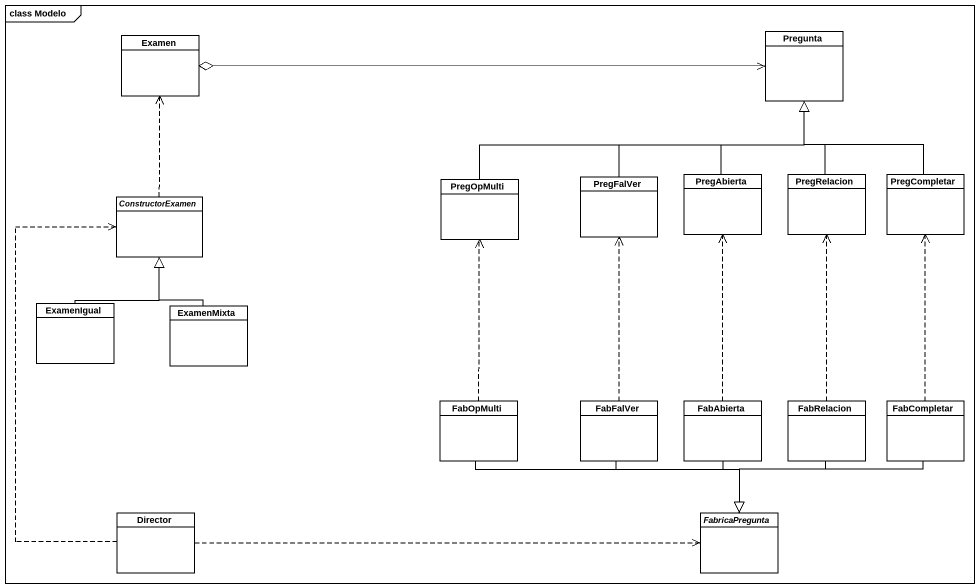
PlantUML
@startuml
mainframe class Modelo
hide circle
hide empty members
class Examen
class Pregunta
class PregOpMulti
class PregFalVer
class PregAbierta
class PregRelacion
class PregCompletar
abstract class ConstructorExamen
class ExamenIgual
class ExamenMixta
class FabOpMulti
class FabFalVer
class FabAbierta
class FabRelacion
class FabCompletar
class Director
abstract class FabricaPregunta
Pregunta <-left-o Examen
PregOpMulti -right-|> Pregunta
PregFalVer -up-|> Pregunta
PregAbierta -up-|> Pregunta
PregRelacion -up-|> Pregunta
PregCompletar -up-|> Pregunta
ConstructorExamen .up.> Examen
ExamenIgual -up-|> ConstructorExamen
ExamenMixta -up-|> ConstructorExamen
FabOpMulti .up.> PregOpMulti
FabOpMulti -right-|> FabricaPregunta
FabFalVer .up.> PregFalVer
FabFalVer --|> FabricaPregunta
FabAbierta .up.> PregAbierta
FabAbierta --|> FabricaPregunta
FabRelacion .up.> PregRelacion
FabRelacion --|> FabricaPregunta
FabCompletar .up.> PregCompletar
FabCompletar --|> FabricaPregunta
Director .up.> ConstructorExamen
Director .right.> FabricaPregunta
@enduml
